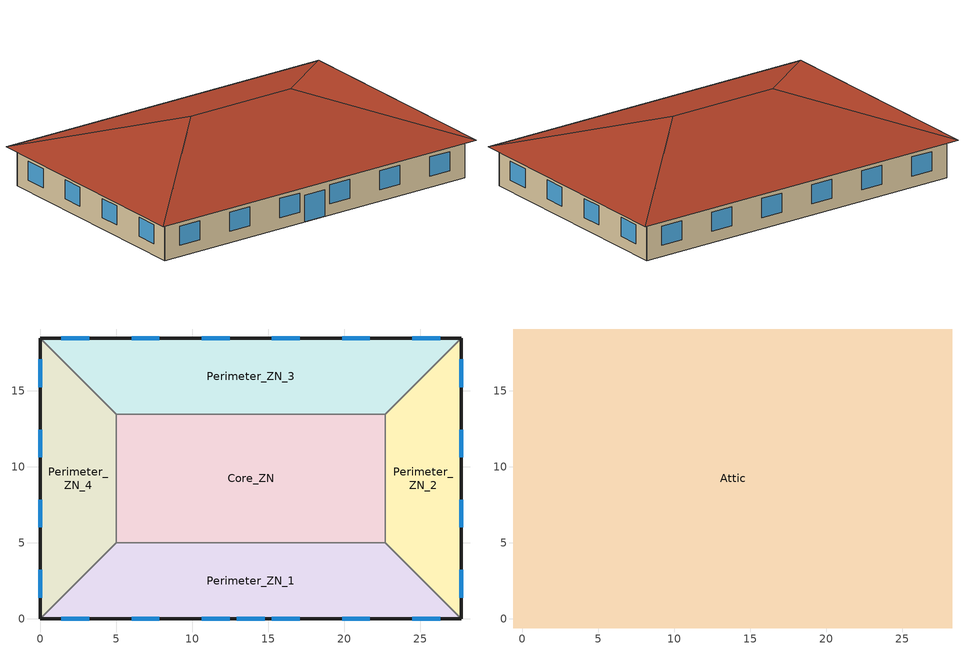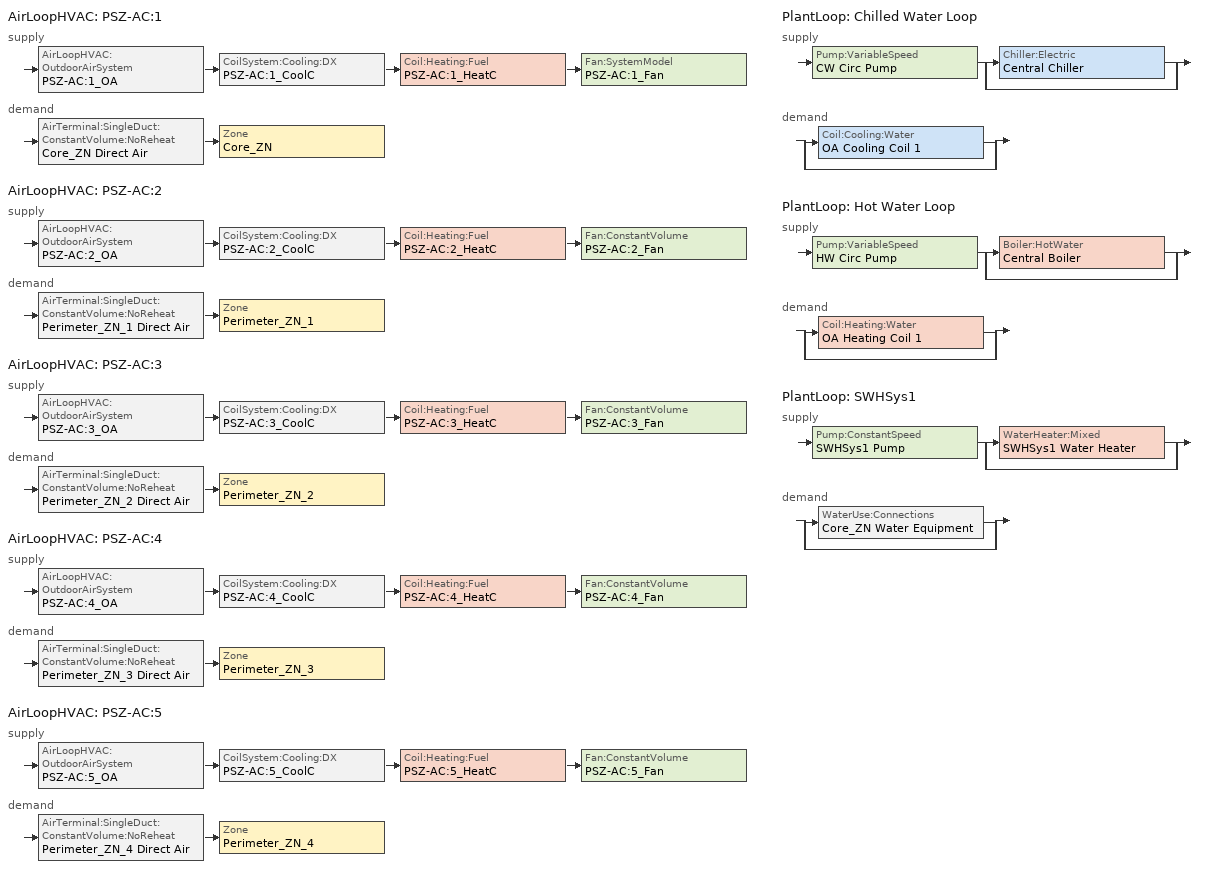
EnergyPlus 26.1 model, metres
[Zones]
Core_ZN
 floor ground (ext-slab): 5,13.46 22.69,13.46 22.69,5 5,5 z0
 wall to Perimeter_ZN_2 (int-walls): 22.69,5 22.69,13.46 z0:3.05
 wall to Perimeter_ZN_3 (int-walls): 22.69,13.46 5,13.46 z0:3.05
 wall to Perimeter_ZN_1 (int-walls): 5,5 22.69,5 z0:3.05
 wall to Perimeter_ZN_4 (int-walls): 5,13.46 5,5 z0:3.05
Perimeter_ZN_1
 floor ground (ext-slab): 27.69,0 0,0 5,5 22.69,5 z0
 wall outside (Mass Non-res Ext Wall): 0,0 27.69,0 z0:3.05
 wall to Perimeter_ZN_2 (int-walls): 27.69,0 22.69,5 z0:3.05
 wall to Perimeter_ZN_4 (int-walls): 5,5 0,0 z0:3.05
 window (Window Non-res Fixed): 1.39,0 3.22,0 / 6.01,0 7.84,0 / 10.62,0 12.45,0 / 15.24,0 17.07,0 / 19.85,0 21.68,0 / 24.47,0 26.3,0 z0.9:2.42; 12.93,0 14.76,0 z0:2.13
Perimeter_ZN_2
 floor ground (ext-slab): 22.69,13.46 27.69,18.46 27.69,0 22.69,5 z0
 wall outside (Mass Non-res Ext Wall): 27.69,0 27.69,18.46 z0:3.05
 wall to Perimeter_ZN_3 (int-walls): 27.69,18.46 22.69,13.46 z0:3.05
 window (Window Non-res Fixed): 27.69,1.39 27.69,3.22 / 27.69,6.01 27.69,7.84 / 27.69,10.62 27.69,12.45 / 27.69,15.24 27.69,17.07 z0.9:2.42
Perimeter_ZN_3
 floor ground (ext-slab): 5,13.46 0,18.46 27.69,18.46 22.69,13.46 z0
 wall outside (Mass Non-res Ext Wall): 27.69,18.46 0,18.46 z0:3.05
 wall to Perimeter_ZN_4 (int-walls): 0,18.46 5,13.46 z0:3.05
 window (Window Non-res Fixed): 26.3,18.46 24.47,18.46 / 21.68,18.46 19.85,18.46 / 17.07,18.46 15.24,18.46 / 12.45,18.46 10.62,18.46 / 7.84,18.46 6.01,18.46 / 3.22,18.46 1.39,18.46 z0.9:2.42
Perimeter_ZN_4
 floor ground (ext-slab): 5,5 0,0 0,18.46 5,13.46 z0
 wall outside (Mass Non-res Ext Wall): 0,18.46 0,0 z0:3.05
 window (Window Non-res Fixed): 0,17.07 0,15.24 / 0,12.45 0,10.62 / 0,7.84 0,6.01 / 0,3.22 0,1.39 z0.9:2.42
Attic
 floor outside (Attic Non-res Floor): 28.29,19.06 28.29,-0.6 27.69,0 27.69,18.46 z3.05; -0.6,19.06 28.29,19.06 27.69,18.46 0,18.46 z3.05; 0,0 27.69,0 28.29,-0.6 -0.6,-0.6 z3.05; -0.6,19.06 0,18.46 0,0 -0.6,-0.6 z3.05
 floor to Core_ZN (Attic Non-res Floor): 5,13.46 22.69,13.46 22.69,5 5,5 z3.05
 floor to Perimeter_ZN_2 (Attic Non-res Floor): 22.69,5 22.69,13.46 27.69,18.46 27.69,0 z3.05
 floor to Perimeter_ZN_3 (Attic Non-res Floor): 0,18.46 27.69,18.46 22.69,13.46 5,13.46 z3.05
 floor to Perimeter_ZN_1 (Attic Non-res Floor): 0,0 5,5 22.69,5 27.69,0 z3.05
 floor to Perimeter_ZN_4 (Attic Non-res Floor): 5,13.46 5,5 0,0 0,18.46 z3.05
 roof outside (Attic Non-res Roof): 28.29,-0.6,3.05 28.29,19.06,3.05 18.46,9.23,6.33; 28.29,19.06,3.05 -0.6,19.06,3.05 9.23,9.23,6.33 18.46,9.23,6.33; -0.6,-0.6,3.05 28.29,-0.6,3.05 18.46,9.23,6.33 9.23,9.23,6.33; -0.6,19.06,3.05 -0.6,-0.6,3.05 9.23,9.23,6.33
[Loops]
AirLoopHVAC 'PSZ-AC:1'
 supply: AirLoopHVAC:OutdoorAirSystem 'PSZ-AC:1_OA' > CoilSystem:Cooling:DX 'PSZ-AC:1_CoolC' > Coil:Heating:Fuel 'PSZ-AC:1_HeatC' > Fan:SystemModel 'PSZ-AC:1_Fan'
 demand: AirTerminal:SingleDuct:ConstantVolume:NoReheat 'Core_ZN Direct Air' > Zone 'Core_ZN'
AirLoopHVAC 'PSZ-AC:2'
 supply: AirLoopHVAC:OutdoorAirSystem 'PSZ-AC:2_OA' > CoilSystem:Cooling:DX 'PSZ-AC:2_CoolC' > Coil:Heating:Fuel 'PSZ-AC:2_HeatC' > Fan:ConstantVolume 'PSZ-AC:2_Fan'
 demand: AirTerminal:SingleDuct:ConstantVolume:NoReheat 'Perimeter_ZN_1 Direct Air' > Zone 'Perimeter_ZN_1'
AirLoopHVAC 'PSZ-AC:3'
 supply: AirLoopHVAC:OutdoorAirSystem 'PSZ-AC:3_OA' > CoilSystem:Cooling:DX 'PSZ-AC:3_CoolC' > Coil:Heating:Fuel 'PSZ-AC:3_HeatC' > Fan:ConstantVolume 'PSZ-AC:3_Fan'
 demand: AirTerminal:SingleDuct:ConstantVolume:NoReheat 'Perimeter_ZN_2 Direct Air' > Zone 'Perimeter_ZN_2'
AirLoopHVAC 'PSZ-AC:4'
 supply: AirLoopHVAC:OutdoorAirSystem 'PSZ-AC:4_OA' > CoilSystem:Cooling:DX 'PSZ-AC:4_CoolC' > Coil:Heating:Fuel 'PSZ-AC:4_HeatC' > Fan:ConstantVolume 'PSZ-AC:4_Fan'
 demand: AirTerminal:SingleDuct:ConstantVolume:NoReheat 'Perimeter_ZN_3 Direct Air' > Zone 'Perimeter_ZN_3'
AirLoopHVAC 'PSZ-AC:5'
 supply: AirLoopHVAC:OutdoorAirSystem 'PSZ-AC:5_OA' > CoilSystem:Cooling:DX 'PSZ-AC:5_CoolC' > Coil:Heating:Fuel 'PSZ-AC:5_HeatC' > Fan:ConstantVolume 'PSZ-AC:5_Fan'
 demand: AirTerminal:SingleDuct:ConstantVolume:NoReheat 'Perimeter_ZN_4 Direct Air' > Zone 'Perimeter_ZN_4'
PlantLoop 'Chilled Water Loop'
 supply: Pump:VariableSpeed 'CW Circ Pump' > split
  | Chiller:Electric 'Central Chiller'
  | bypass
 demand: split
  | Coil:Cooling:Water 'OA Cooling Coil 1'
  | bypass
PlantLoop 'Hot Water Loop'
 supply: Pump:VariableSpeed 'HW Circ Pump' > split
  | Boiler:HotWater 'Central Boiler'
  | bypass
 demand: split
  | Coil:Heating:Water 'OA Heating Coil 1'
  | bypass
PlantLoop 'SWHSys1'
 supply: Pump:ConstantSpeed 'SWHSys1 Pump' > split
  | WaterHeater:Mixed 'SWHSys1 Water Heater'
  | bypass
 demand: split
  | WaterUse:Connections 'Core_ZN Water Equipment'
  | bypass
[Building]
Ref Bldg Small Office New2004_v1.3_5.0: Loads convergence tolerance value=0.04; Maximum number of warmup days=25; Minimum number of warmup days=6; North axis=0; Solar distribution=FullInteriorAndExterior; Temperature convergence tolerance value=0.2; Terrain=City
[Site:GroundTemperature:BuildingSurface]
19.527, 19.502, 19.536, 19.598, 20.002, 21.64, 22.225, 22.375, 21.449, 20.121, 19.802, 19.633
[Site:Location]
USA IL-CHICAGO-OHARE: Elevation=190; Latitude=41.77; Longitude=-87.75; Time zone=-6
[Site:WaterMainsTemperature]
Annual average outdoor air temperature=9.69; Calculation method=Correlation; Maximum difference in monthly average outdoor air temperatures=28.1
[SizingPeriod:DesignDay] Barometric pressure=99063; Day of month=21; Daylight saving time indicator=No; Humidity condition type=WetBulb; Rain indicator=No; Snow indicator=No; Solar model indicator=ASHRAEClearSky
Name | Daily dry bulb temperature range | Day type | Maximum dry bulb temperature | Month | Sky clearness | Wetbulb or dewpoint at maximum dry bulb | Wind direction | Wind speed
CHICAGO Ann Clg .4% Condns WB=>MDB | 10.7 | SummerDesignDay | 31.2 | 7 | 1 | 25.5 | 230 | 5.3
CHICAGO Ann Htg 99.6% Condns DB | 0 | WinterDesignDay | -20.6 | 1 | 0 | -20.6 | 270 | 4.9
[Construction]
Attic Non-res Floor: 1/2IN Gypsum, AtticFloor NonRes Insulation, 1/2IN Gypsum
Attic Non-res Roof: Roof Membrane, Metal Decking
InteriorFurnishings: Std Wood 6inch
Mass Non-res Ext Wall: 1IN Stucco, 8IN Concrete HW, Mass NonRes Wall Insulation, 1/2IN Gypsum
Window Non-res Fixed: NonRes Fixed Assembly Window
ext-slab: HW CONCRETE, CP02 CARPET PAD
int-walls: 1/2IN Gypsum, 1/2IN Gypsum
[Material] Thermal absorptance=0.9
Name | Conductivity | Density | Roughness | Solar absorptance | Specific heat | Thickness | Visible absorptance
1/2IN Gypsum | 0.16 | 784.9 | Smooth | 0.92 | 830 | 0.0127 | 0.92
1IN Stucco | 0.6918 | 1858 | Smooth | 0.92 | 837 | 0.0253 | 0.92
8IN CONCRETE HW | 1.311 | 2240 | Rough | 0.7 | 836.8 | 0.2032 | 0.7
AtticFloor NonRes Insulation | 0.049 | 265 | MediumRough | 0.7 | 836.8 | 0.236805 | 0.7
HW CONCRETE | 1.311 | 2240 | Rough | 0.7 | 836.8 | 0.1016 | 0.7
Mass NonRes Wall Insulation | 0.049 | 265 | MediumRough | 0.7 | 836.8 | 0.0495495 | 0.7
Metal Decking | 45.006 | 7680 | MediumSmooth | 0.7 | 418.4 | 0.0015 | 0.3
Roof Membrane | 0.16 | 1121.29 | VeryRough | 0.7 | 1460 | 0.0095 | 0.7
Std Wood 6inch | 0.12 | 540 | MediumSmooth | 0.7 | 1210 | 0.15 | 0.7
[Material:NoMass]
CP02 CARPET PAD: Roughness=VeryRough; Solar absorptance=0.7; Thermal absorptance=0.9; Thermal resistance=0.2165; Visible absorptance=0.8
[WindowMaterial:SimpleGlazingSystem]
NonRes Fixed Assembly Window: Solar heat gain coefficient=0.39; U factor=3.23646
[AirLoopHVAC] Design supply air flow rate=Autosize
PSZ-AC:1; PSZ-AC:2; PSZ-AC:3; PSZ-AC:4; PSZ-AC:5
[AirLoopHVAC:DedicatedOutdoorAirSystem]
AirLoopHVAC DOAS: Airloophvac outdoorairsystem=AirLoopDOAS OA system; Airloophvac name 1=PSZ-Ac:1; Airloophvac name 2=PSZ-AC:2; Airloophvac name 3=PSZ-AC:3; Airloophvac name 4=PSZ-AC:4; Airloophvac name 5=PSZ-AC:5; Availability schedule=ALWAYS_ON; Number of airloophvac=5; Precool design humidity ratio=0.012; Precool design temperature=17.5; Preheat design humidity ratio=0.004; Preheat design temperature=4.5
[AirTerminal:SingleDuct:ConstantVolume:NoReheat] Availability schedule=ALWAYS_ON; Maximum air flow rate=Autosize
Core_ZN Direct Air; Perimeter_ZN_1 Direct Air; Perimeter_ZN_2 Direct Air; Perimeter_ZN_3 Direct Air; Perimeter_ZN_4 Direct Air
[AvailabilityManager:LowTemperatureTurnOff]
CW Low Temp Limit: Applicability schedule=CoolingPumpAvailSched; Temperature=2
[AvailabilityManager:NightCycle] Applicability schedule=ALWAYS_ON; Control type=CycleOnAny; Cycling run time=1800; Cycling run time control type=FixedRunTime; Fan schedule=HVACOperationSchd; Thermostat tolerance=1
PSZ-AC:1 Availability Manager; PSZ-AC:2 Availability Manager; PSZ-AC:3 Availability Manager; PSZ-AC:4 Availability Manager; PSZ-AC:5 Availability Manager
[AvailabilityManager:Scheduled]
OA Sys 1 Avail: Schedule=Always_ON
[Boiler:HotWater]
Central Boiler: Boiler flow mode=LeavingSetpointModulated; Design water flow rate=Autosize; Efficiency curve temperature evaluation variable=LeavingBoiler; Fuel type=NaturalGas; Maximum part load ratio=1.2; Minimum part load ratio=0; Nominal capacity=Autosize; Nominal thermal efficiency=0.8; Normalized boiler efficiency curve=BoilerEfficiency; Optimum part load ratio=1; Water outlet upper temperature limit=100
[Chiller:Electric]
Central Chiller: Chilled water outlet temperature lower limit=5; Chiller flow mode=LeavingSetpointModulated; Condenser type=AirCooled; Design chilled water flow rate=Autosize; Design chilled water outlet temperature=6.67; Design condenser fluid flow rate=Autosize; Design condenser inlet temperature=35; Maximum part load ratio=1; Minimum part load ratio=0; Nominal capacity=Autosize; Nominal cop=3.2; Optimum part load ratio=0.65; Temperature rise coefficient=2.778; Coefficient 1 of capacity ratio curve=0.9949; Coefficient 1 of full load ratio curve=0.03303; Coefficient 1 of power ratio curve=2.333; Coefficient 2 of capacity ratio curve=-0.045954; Coefficient 2 of full load ratio curve=0.6852; Coefficient 2 of power ratio curve=-1.975; Coefficient 3 of capacity ratio curve=-0.0013543; Coefficient 3 of full load ratio curve=0.2818; Coefficient 3 of power ratio curve=0.6121
[Coil:Cooling:DX:SingleSpeed] 2023 rated evaporator fan power per volume flow rate=934.4; Availability schedule=ALWAYS_ON; Energy input ratio function of flow fraction curve=ConstantCubic; Energy input ratio function of temperature curve=Cool-EIR-fT; Gross rated cooling cop=3.66668; Gross rated sensible heat ratio=Autosize; Gross rated total cooling capacity=Autosize; Part load fraction correlation curve=Cool-PLF-fPLR; Rated air flow rate=Autosize; Total cooling capacity function of flow fraction curve=ConstantCubic; Total cooling capacity function of temperature curve=Cool-Cap-fT
PSZ-AC:1_CoolC DXCoil; PSZ-AC:2_CoolC DXCoil; PSZ-AC:3_CoolC DXCoil; PSZ-AC:4_CoolC DXCoil; PSZ-AC:5_CoolC DXCoil
[Coil:Cooling:Water]
OA Cooling Coil 1: Availability schedule=CoolingCoilAvailSched; Design air flow rate=Autosize; Design inlet air humidity ratio=Autosize; Design inlet air temperature=Autosize; Design inlet water temperature=Autosize; Design outlet air humidity ratio=Autosize; Design outlet air temperature=Autosize; Design water flow rate=Autosize; Design water temperature difference=4; Heat exchanger configuration=CrossFlow; Type of analysis=SimpleAnalysis
[Coil:Heating:Fuel] Availability schedule=ALWAYS_ON; Burner efficiency=0.8; Fuel type=NaturalGas; Nominal capacity=Autosize
PSZ-AC:1_HeatC; PSZ-AC:2_HeatC; PSZ-AC:3_HeatC; PSZ-AC:4_HeatC; PSZ-AC:5_HeatC
[Coil:Heating:Water]
OA Heating Coil 1: Availability schedule=CoolingCoilAvailSched; Design water temperature difference=11; Maximum water flow rate=Autosize; Performance input method=UFactorTimesAreaAndDesignWaterFlowRate; Rated capacity=Autosize; Rated inlet air temperature=16.6; Rated inlet water temperature=82.2; Rated outlet air temperature=32.2; Rated outlet water temperature=71.1; U factor times area value=Autosize
[CoilSystem:Cooling:DX] Availability schedule=ALWAYS_ON
Name | Cooling coil
PSZ-AC:1_CoolC | PSZ-AC:1_CoolC DXCoil
PSZ-AC:2_CoolC | PSZ-AC:2_CoolC DXCoil
PSZ-AC:3_CoolC | PSZ-AC:3_CoolC DXCoil
PSZ-AC:4_CoolC | PSZ-AC:4_CoolC DXCoil
PSZ-AC:5_CoolC | PSZ-AC:5_CoolC DXCoil
[Controller:OutdoorAir] Economizer control action type=ModulateFlow; Economizer control type=NoEconomizer; Economizer maximum limit dry bulb temperature=28; Economizer maximum limit enthalpy=64000; Economizer minimum limit dry bulb temperature=-100; Lockout type=NoLockout; Maximum outdoor air flow rate=Autosize; Minimum limit type=FixedMinimum; Minimum outdoor air flow rate=Autosize; Minimum outdoor air schedule=MinOA_Sched
PSZ-AC:1_OA_Controller; PSZ-AC:2_OA_Controller; PSZ-AC:3_OA_Controller; PSZ-AC:4_OA_Controller; PSZ-AC:5_OA_Controller
[Controller:WaterCoil] Actuator variable=Flow; Control variable=Temperature; Controller convergence tolerance=0.002; Maximum actuated flow=Autosize; Minimum actuated flow=0
Name | Action
OA CC Controller 1 | Reverse
OA HC Controller 1 | Normal
[DesignSpecification:OutdoorAir] Outdoor air flow per person=0.01; Outdoor air method=Flow/Person
SZ DSOA Core_ZN; SZ DSOA Perimeter_ZN_1; SZ DSOA Perimeter_ZN_2; SZ DSOA Perimeter_ZN_3; SZ DSOA Perimeter_ZN_4
[ElectricEquipment] Design level calculation method=Watts/Area; End use subcategory=MiscPlug; Fraction latent=0; Fraction lost=0; Fraction radiant=0.5; Schedule=BLDG_EQUIP_SCH; Watts per floor area=10.76
Name | Zone or zonelist or space or spacelist
Core_ZN_MiscPlug_Equip | Core_ZN
Perimeter_ZN_1_MiscPlug_Equip | Perimeter_ZN_1
Perimeter_ZN_2_MiscPlug_Equip | Perimeter_ZN_2
Perimeter_ZN_3_MiscPlug_Equip | Perimeter_ZN_3
Perimeter_ZN_4_MiscPlug_Equip | Perimeter_ZN_4
[Exterior:Lights]
Exterior Facade Lighting: Control option=AstronomicalClock; Design level=2303; End use subcategory=Exterior Facade Lighting; Schedule=ALWAYS_ON
[Fan:ConstantVolume] Availability schedule=HVACOperationSchd; End use subcategory=Fan Energy; Fan total efficiency=0.53625; Maximum flow rate=Autosize; Motor efficiency=0.825; Motor in airstream fraction=1; Pressure rise=622
PSZ-AC:2_Fan; PSZ-AC:3_Fan; PSZ-AC:4_Fan; PSZ-AC:5_Fan
[Fan:SystemModel] Design electric power consumption=Autosize; Design maximum air flow rate=Autosize; Design power sizing method=TotalEfficiencyAndPressure; Motor in air stream fraction=1; Speed control method=Discrete
Name | Availability schedule | Design pressure rise | Electric power minimum flow rate fraction | End use subcategory | Fan total efficiency | Motor efficiency
OA Exhaust Fan; OA Supply Fan | ALWAYS_ON | 600 | 0.25 | General | 0.7 | 0.9
PSZ-AC:1_Fan | HVACOperationSchd | 622 | 0 | Fan Energy | 0.53625 | 0.825
[InternalMass] Construction=InteriorFurnishings
Name | Zone or zonelist | Surface area
Core_ZN Internal Mass | Core_ZN | 299.3148
Perimeter_ZN_1 Internal Mass | Perimeter_ZN_1 | 226.9
Perimeter_ZN_2 Internal Mass | Perimeter_ZN_2 | 134.6
Perimeter_ZN_3 Internal Mass | Perimeter_ZN_3 | 226.9
Perimeter_ZN_4 Internal Mass | Perimeter_ZN_4 | 134.6
[Lights] Design level calculation method=Watts/Area; End use subcategory=General; Fraction radiant=0.7; Fraction replaceable=1; Fraction visible=0.2; Return air fraction=0; Return air fraction calculated from plenum temperature=No; Schedule=BLDG_LIGHT_SCH; Watts per floor area=10.76
Name | Zone or zonelist or space or spacelist
Core_ZN_Lights | Core_ZN
Perimeter_ZN_1_Lights | Perimeter_ZN_1
Perimeter_ZN_2_Lights | Perimeter_ZN_2
Perimeter_ZN_3_Lights | Perimeter_ZN_3
Perimeter_ZN_4_Lights | Perimeter_ZN_4
[People] Activity level schedule=ACTIVITY_SCH; Air velocity schedule=AIR_VELO_SCH; Clothing insulation calculation method=ClothingInsulationSchedule; Clothing insulation schedule=CLOTHING_SCH; Enable ashrae 55 comfort warnings=No; Floor area per person=18.58; Fraction radiant=0.3; Mean radiant temperature calculation type=EnclosureAveraged; Number of people calculation method=Area/Person; Number of people schedule=BLDG_OCC_SCH; Sensible heat fraction=Autocalculate; Thermal comfort model 1 type=Fanger; Work efficiency schedule=WORK_EFF_SCH
Name | Zone or zonelist or space or spacelist
Core_ZN People | Core_ZN
Perimeter_ZN_1 People | Perimeter_ZN_1
Perimeter_ZN_2 People | Perimeter_ZN_2
Perimeter_ZN_3 People | Perimeter_ZN_3
Perimeter_ZN_4 People | Perimeter_ZN_4
[PlantEquipmentList]
Cooling Plant: Central Chiller, Chiller:Electric
SWHSys1 Equipment List: SWHSys1 Water Heater, WaterHeater:Mixed
heating plant: Central Boiler, Boiler:HotWater
[PlantEquipmentOperation:CoolingLoad]
Central Chiller Only: Load range 1 lower limit=0; Load range 1 upper limit=900000; Range 1 equipment list=Cooling Plant
[PlantEquipmentOperation:HeatingLoad] Load range 1 lower limit=0
Name | Load range 1 upper limit | Range 1 equipment list
Central Boiler Only | 1000000 | heating plant
SWHSys1 Operation Scheme | 1e+15 | SWHSys1 Equipment List
[PlantEquipmentOperationSchemes]
Name | Control scheme 1 | Control scheme 1 schedule
CW Loop Operation | Central Chiller Only | PlantOnSched
Hot Loop Operation | Central Boiler Only | PlantOnSched
SWHSys1 Loop Operation Scheme List | SWHSys1 Operation Scheme | ALWAYS_ON
[PlantLoop] Fluid type=Water; Maximum loop flow rate=Autosize; Minimum loop flow rate=0
Name | Load distribution scheme | Maximum loop temperature | Minimum loop temperature | Plant equipment operation scheme | Plant loop volume
Chilled Water Loop | SequentialLoad | 98 | 1 | CW Loop Operation
Hot Water Loop | SequentialLoad | 100 | 10 | Hot Loop Operation
SWHSys1 | Optimal | 60 | 10 | SWHSys1 Loop Operation Scheme List | Autocalculate
[Pump:ConstantSpeed]
SWHSys1 Pump: Design flow rate=Autosize; Design power consumption=Autosize; Design pump head=100000; Fraction of motor inefficiencies to fluid stream=0; Motor efficiency=1; Pump control type=Intermittent
[Pump:VariableSpeed] Design maximum flow rate=Autosize; Design minimum flow rate=0; Design power consumption=Autosize; Design pump head=179352; Fraction of motor inefficiencies to fluid stream=0; Motor efficiency=0.9; Pump control type=Intermittent; Coefficient 1 of the part load performance curve=0; Coefficient 2 of the part load performance curve=1; Coefficient 3 of the part load performance curve=0; Coefficient 4 of the part load performance curve=0
Name | Pump flow rate schedule
CW Circ Pump | CoolingPumpAvailSched
HW Circ Pump
[SetpointManager:MixedAir] Control variable=Temperature
Name | Setpoint node or nodelist
PSZ-AC:1_CoolC SAT Manager | PSZ-AC:1_CoolC-PSZ-AC:1_HeatCNode
PSZ-AC:1_HeatC MixedAir Manager | PSZ-AC:1_HeatC-PSZ-AC:1_FanNode
PSZ-AC:1_OAMixed Air Temp Manager | PSZ-AC:1_OA-PSZ-AC:1_CoolCNode
PSZ-AC:2_CoolC SAT Manager | PSZ-AC:2_CoolC-PSZ-AC:2_HeatCNode
PSZ-AC:2_HeatC MixedAir Manager | PSZ-AC:2_HeatC-PSZ-AC:2_FanNode
PSZ-AC:2_OAMixed Air Temp Manager | PSZ-AC:2_OA-PSZ-AC:2_CoolCNode
PSZ-AC:3_CoolC SAT Manager | PSZ-AC:3_CoolC-PSZ-AC:3_HeatCNode
PSZ-AC:3_HeatC MixedAir Manager | PSZ-AC:3_HeatC-PSZ-AC:3_FanNode
PSZ-AC:3_OAMixed Air Temp Manager | PSZ-AC:3_OA-PSZ-AC:3_CoolCNode
PSZ-AC:4_CoolC SAT Manager | PSZ-AC:4_CoolC-PSZ-AC:4_HeatCNode
PSZ-AC:4_HeatC MixedAir Manager | PSZ-AC:4_HeatC-PSZ-AC:4_FanNode
PSZ-AC:4_OAMixed Air Temp Manager | PSZ-AC:4_OA-PSZ-AC:4_CoolCNode
PSZ-AC:5_CoolC SAT Manager | PSZ-AC:5_CoolC-PSZ-AC:5_HeatCNode
PSZ-AC:5_HeatC MixedAir Manager | PSZ-AC:5_HeatC-PSZ-AC:5_FanNode
PSZ-AC:5_OAMixed Air Temp Manager | PSZ-AC:5_OA-PSZ-AC:5_CoolCNode
[SetpointManager:Scheduled] Control variable=Temperature
Name | Schedule | Setpoint node or nodelist
Central Boiler Setpoint Manager | HW Loop Temp Schedule | Central Boiler Outlet Node
Central Chiller Setpoint Manager | CW Loop Temp Schedule | Central Chiller Outlet Node
Chilled Water Loop Setpoint Manager | CW Loop Temp Schedule | CW Supply Outlet Node
Hot Water Loop Setpoint Manager | HW Loop Temp Schedule | HW Supply Outlet Node
OA Air Temp Manager 1 | OA Cooling Supply Air Temp Sch | AirLoopDOASSplitterInlet
OA Air Temp Manager 2 | OA Heating Supply Air Temp Sch | OA Heating Coil 1 Air Outlet Node
SWHSys1 Loop Setpoint Manager | SWHSys1-Loop-Temp-Schedule | SWHSys1 Supply Outlet Node
[SetpointManager:SingleZone:Reheat] Control variable=Temperature; Maximum supply air temperature=50; Minimum supply air temperature=10
Name | Control zone | Setpoint node or nodelist
SupAirTemp MngrCore_ZN | Core_ZN | PSZ-AC:1 Supply Equipment Outlet Node
SupAirTemp MngrPerimeter_ZN_1 | Perimeter_ZN_1 | PSZ-AC:2 Supply Equipment Outlet Node
SupAirTemp MngrPerimeter_ZN_2 | Perimeter_ZN_2 | PSZ-AC:3 Supply Equipment Outlet Node
SupAirTemp MngrPerimeter_ZN_3 | Perimeter_ZN_3 | PSZ-AC:4 Supply Equipment Outlet Node
SupAirTemp MngrPerimeter_ZN_4 | Perimeter_ZN_4 | PSZ-AC:5 Supply Equipment Outlet Node
[Sizing:Plant]
Name | Design loop exit temperature | Loop design temperature difference | Loop type
Hot Water Loop | 82 | 11 | Heating
Chilled Water Loop | 7 | 4 | Cooling
SWHSys1 | 60 | 5 | Heating
[Sizing:System] 100 outdoor air in cooling=No; 100 outdoor air in heating=No; Central cooling capacity control method=VAV; Central cooling design supply air humidity ratio=0.0085; Central cooling design supply air temperature=12.8; Central heating design supply air humidity ratio=0.008; Central heating design supply air temperature=40; Central heating maximum system air flow ratio=1; Cooling design capacity=Autosize; Cooling design capacity method=CoolingDesignCapacity; Cooling supply air flow rate method=DesignDay; Design outdoor air flow rate=Autosize; Heating design capacity=Autosize; Heating design capacity method=HeatingDesignCapacity; Heating supply air flow rate method=DesignDay; Precool design humidity ratio=0.008; Precool design temperature=12.8; Preheat design humidity ratio=0.008; Preheat design temperature=7; Type of load to size on=Sensible; Type of zone sum to use=NonCoincident; Zone maximum outdoor air fraction=1
PSZ-AC:1; PSZ-AC:2; PSZ-AC:3; PSZ-AC:4; PSZ-AC:5
[Sizing:Zone] Account for dedicated outdoor air system=No; Cooling design air flow method=DesignDay; Dedicated outdoor air high setpoint temperature for design=Autosize; Dedicated outdoor air low setpoint temperature for design=Autosize; Dedicated outdoor air system control strategy=NeutralSupplyAir; Heating design air flow method=DesignDay; Zone cooling design supply air humidity ratio=0.0085; Zone cooling design supply air temperature input method=SupplyAirTemperature; Zone heating design supply air humidity ratio=0.008; Zone heating design supply air temperature=40; Zone heating design supply air temperature input method=SupplyAirTemperature
Name | Design specification outdoor air object | Zone cooling design supply air temperature
Core_ZN | SZ DSOA Core_ZN | 14
Perimeter_ZN_1 | SZ DSOA Perimeter_ZN_1 | 13.9
Perimeter_ZN_2 | SZ DSOA Perimeter_ZN_2 | 14
Perimeter_ZN_3 | SZ DSOA Perimeter_ZN_3 | 13.9
Perimeter_ZN_4 | SZ DSOA Perimeter_ZN_4 | 14
[ThermostatSetpoint:DualSetpoint] Cooling setpoint temperature schedule=CLGSETP_SCH; Heating setpoint temperature schedule=HTGSETP_SCH
Core_ZN DualSPSched; Perimeter_ZN_1 DualSPSched; Perimeter_ZN_2 DualSPSched; Perimeter_ZN_3 DualSPSched; Perimeter_ZN_4 DualSPSched
[UtilityCost:Charge:Block] Category variable=EnergyCharges; Season=Annual; Source variable=totalEnergy
Name | Block 1 cost per unit value or variable | Block 2 cost per unit value or variable | Block 3 cost per unit value or variable | Block 4 cost per unit value or variable | Block size 1 value or variable | Block size 2 value or variable | Block size 3 value or variable | Block size 4 value or variable | Tariff | Utility cost charge block | Block size multiplier value or variable
UtilityCost:Charge:Block 1 | 0.108222 | 0.087021 | 0.07842 | 0.05832 | 300 | 700 | 1500 | remaining | PSI_LLF_LowLoadFactorService | AnnualEnergyCharge
UtilityCost:Charge:Block 2 | 0 | 0.051773 | 0.046965 |  | 190 | 110 | remaining |  | PSI_LLF_LowLoadFactorService | AnnualDemandBaseCharge | TotalDemand
UtilityCost:Charge:Block 3 | 0.082409 | 0.072873 | 0.061696 | 0.041179 | 300 | 700 | 1500 | remaining | PSI_CS_CommercialElectricService | AnnualEnergyCharge
[UtilityCost:Charge:Simple] Season=Annual
Name | Category variable | Cost per unit value or variable | Source variable | Tariff | Utility cost charge simple
UtilityCost:Charge:Simple 1 | EnergyCharges | 0.002028 | totalEnergy | PSI_LLF_LowLoadFactorService | FuelCostAdjustEnergyCharge
UtilityCost:Charge:Simple 2 | EnergyCharges | 0.000536 | totalEnergy | PSI_LLF_LowLoadFactorService | QualPollutionControlAdjustEnergyCharge
UtilityCost:Charge:Simple 3 | EnergyCharges | 0.001127 | totalEnergy | PSI_LLF_LowLoadFactorService | SoxNoxRiderAdjustEnergyCharge
UtilityCost:Charge:Simple 4 | EnergyCharges | -0.00037 | totalEnergy | PSI_LLF_LowLoadFactorService | DSMRiderAdjustEnergyCharge
UtilityCost:Charge:Simple 5 | EnergyCharges | -3.1e-05 | totalEnergy | PSI_LLF_LowLoadFactorService | PurchPowerTrackerAdjustEnergyCharge
UtilityCost:Charge:Simple 6 | EnergyCharges | -0.000216 | totalEnergy | PSI_LLF_LowLoadFactorService | MidwestISOAdjustEnergyCharge
UtilityCost:Charge:Simple 7 | EnergyCharges | 0.000833 | totalEnergy | PSI_LLF_LowLoadFactorService | CleanCoalRiderEnergyCharge
UtilityCost:Charge:Simple 8 | Taxes | 0.08 | SubTotal | PSI_LLF_LowLoadFactorService | TaxofeightPercent
UtilityCost:Charge:Simple 9 | EnergyCharges | 0.002028 | totalEnergy | PSI_CS_CommercialElectricService | FuelCostAdjustEnergyCharge
UtilityCost:Charge:Simple 10 | EnergyCharges | 0.000536 | totalEnergy | PSI_CS_CommercialElectricService | QualPollutionControlAdjustEnergyCharge
UtilityCost:Charge:Simple 11 | EnergyCharges | 0.001127 | totalEnergy | PSI_CS_CommercialElectricService | SoxNoxRiderAdjustEnergyCharge
UtilityCost:Charge:Simple 12 | EnergyCharges | 2.1e-05 | totalEnergy | PSI_CS_CommercialElectricService | DSMRiderAdjustEnergyCharge
UtilityCost:Charge:Simple 13 | EnergyCharges | 3.4e-05 | totalEnergy | PSI_CS_CommercialElectricService | PurchPowerTrackerAdjustEnergyCharge
UtilityCost:Charge:Simple 14 | EnergyCharges | -0.000203 | totalEnergy | PSI_CS_CommercialElectricService | MidwestISOAdjustEnergyCharge
UtilityCost:Charge:Simple 15 | EnergyCharges | 0.000807 | totalEnergy | PSI_CS_CommercialElectricService | CleanCoalRiderEnergyCharge
UtilityCost:Charge:Simple 16 | Taxes | 0.08 | SubTotal | PSI_CS_CommercialElectricService | TaxofeightPercent
UtilityCost:Charge:Simple 17 | EnergyCharges | IN_MonthlyGasRates | totalEnergy | IN_EIAMonthlyRateGas | MonthlyRateGasCharge
UtilityCost:Charge:Simple 18 | Taxes | 0.08 | SubTotal | IN_EIAMonthlyRateGas | TaxofEightPercent
[UtilityCost:Qualify] Season=Annual; Threshold test=Count; Threshold value or variable=75; Variable=TotalDemand
Name | Number of months | Qualify type | Tariff | Utility cost qualify
UtilityCost:Qualify 1 | 12 | Minimum | PSI_LLF_LowLoadFactorService | MinDemand75kw
UtilityCost:Qualify 2 | 1 | Maximum | PSI_CS_CommercialElectricService | MaxDemand75kw
[UtilityCost:Tariff]
Name | Conversion factor choice | Group | Monthly charge or variable | Output meter | Demand window length
IN_EIAMonthlyRateGas | MCF | Comm Gas | 0 | NaturalGas:Facility
PSI_CS_CommercialElectricService | kWh | Comm Elect | 9.4 | Electricity:Facility
PSI_LLF_LowLoadFactorService | kWh | Comm Elect | 15 | Electricity:Facility | HalfHour
[UtilityCost:Variable]
IN_MonthlyGasRates: January value=8.22; February value=7.51; March value=8.97; April value=9.01; May value=9.16; June value=10.44; July value=10.32; August value=10.13; September value=9.2; October value=8.18; November value=7.83; December value=7.63; Tariff=IN_EIAMonthlyRateGas; Variable type=Currency
[WaterHeater:Mixed]
SWHSys1 Water Heater: Ambient temperature indicator=Schedule; Ambient temperature schedule=SWHSys1 Water Heater Ambient Temperature Schedule Name; Deadband temperature difference=2; Heater control type=Cycle; Heater fuel type=NaturalGas; Heater maximum capacity=845000; Heater thermal efficiency=0.8; Indirect water heating recovery time=1.5; Maximum temperature limit=82.2222; Off cycle loss coefficient to ambient temperature=6; Off cycle parasitic fuel consumption rate=20; Off cycle parasitic fuel type=NaturalGas; Off cycle parasitic heat fraction to tank=0.8; On cycle loss coefficient to ambient temperature=6; On cycle parasitic fuel type=NaturalGas; Setpoint temperature schedule=SWHSys1 Water Heater Setpoint Temperature Schedule Name; Source side design flow rate=Autosize; Source side effectiveness=1; Tank volume=0.1514; Use side design flow rate=Autosize; Use side effectiveness=1
[WaterUse:Connections]
Core_ZN Water Equipment: Water use equipment name 1=Core_ZN Water Equipment
[WaterUse:Equipment]
Core_ZN Water Equipment: Zone=Core_ZN; Flow rate fraction schedule=BLDG_SWH_SCH; Hot water supply temperature schedule=Water Equipment Hot Supply Temp Sched; Latent fraction schedule=Water Equipment Latent fract sched; Peak flow rate=3.15e-06; Sensible fraction schedule=Water Equipment Sensible fract sched; Target temperature schedule=Water Equipment Temp Sched
[Zone] Floor area=Autocalculate; Multiplier=1; Type=1
Name | Part of total floor area
Attic | No
Core_ZN; Perimeter_ZN_1; Perimeter_ZN_2; Perimeter_ZN_3; Perimeter_ZN_4 | Yes
[ZoneControl:Thermostat] Control type schedule=Dual Zone Control Type Sched
Name | Zone or zonelist | Control 1
Core_ZN Thermostat | Core_ZN | Core_ZN DualSPSched
Perimeter_ZN_1 Thermostat | Perimeter_ZN_1 | Perimeter_ZN_1 DualSPSched
Perimeter_ZN_2 Thermostat | Perimeter_ZN_2 | Perimeter_ZN_2 DualSPSched
Perimeter_ZN_3 Thermostat | Perimeter_ZN_3 | Perimeter_ZN_3 DualSPSched
Perimeter_ZN_4 Thermostat | Perimeter_ZN_4 | Perimeter_ZN_4 DualSPSched
[Zone equipment]
Core_ZN: Core_ZN Direct Air
Perimeter_ZN_1: Perimeter_ZN_1 Direct Air
Perimeter_ZN_2: Perimeter_ZN_2 Direct Air
Perimeter_ZN_3: Perimeter_ZN_3 Direct Air
Perimeter_ZN_4: Perimeter_ZN_4 Direct Air
[ZoneInfiltration:DesignFlowRate] Constant term coefficient=1; Temperature term coefficient=0; Velocity squared term coefficient=0; Velocity term coefficient=0
Name | Air changes per hour | Design flow rate calculation method | Schedule | Zone or zonelist or space or spacelist | Flow rate per exterior surface area
Attic_Infiltration | 1 | AirChanges/Hour | ALWAYS_ON | Attic
Core_ZN_Infiltration | 0.36 | AirChanges/Hour | INFIL_QUARTER_ON_SCH | Core_ZN
Perimeter_ZN_1_Infiltration |  | Flow/ExteriorArea | INFIL_QUARTER_ON_SCH | Perimeter_ZN_1 | 0.000302
Perimeter_ZN_2_Infiltration |  | Flow/ExteriorArea | INFIL_QUARTER_ON_SCH | Perimeter_ZN_2 | 0.000302
Perimeter_ZN_3_Infiltration |  | Flow/ExteriorArea | INFIL_QUARTER_ON_SCH | Perimeter_ZN_3 | 0.000302
Perimeter_ZN_4_Infiltration |  | Flow/ExteriorArea | INFIL_QUARTER_ON_SCH | Perimeter_ZN_4 | 0.000302
[Curve:Biquadratic] Maximum value of x=100; Maximum value of y=100; Minimum value of x=-100; Minimum value of y=-100
Name | Coefficient1 constant | Coefficient2 x | Coefficient3 x 2 | Coefficient4 y | Coefficient5 y 2 | Coefficient6 x y
Cool-Cap-fT | 0.971212 | -0.0152755 | 0.00144345 | -0.00039321 | -6.8364e-06 | -0.000290596
Cool-EIR-fT | 0.286871 | 0.0239022 | -0.000810648 | 0.0134585 | 0.000338936 | -0.000487004
[Curve:Cubic]
ConstantCubic: Maximum value of x=100; Minimum value of x=-100; Coefficient1 constant=1; Coefficient2 x=0; Coefficient3 x 2=0; Coefficient4 x 3=0
[Curve:Quadratic] Maximum value of x=1; Minimum value of x=0
Name | Coefficient1 constant | Coefficient2 x | Coefficient3 x 2 | Maximum curve output | Minimum curve output
BoilerEfficiency | 1 | 0 | 0
Cool-PLF-fPLR | 0.909496 | 0.0986477 | -0.00819488 | 1 | 0.7
[Schedule:Compact]
ACTIVITY_SCH: Through: 12/31, For: AllDays, Until: 24:00, 120
AIR_VELO_SCH; Water Equipment Sensible fract sched: Through: 12/31, For: AllDays, Until: 24:00, 0.2
ALWAYS_ON; CoolingPumpAvailSched; PlantOnSched: Through: 12/31, For: AllDays, Until: 24:00, 1
BLDG_EQUIP_SCH: Through: 12/31, For: Weekdays, Until: 08:00, 0.4, Until: 12:00, 0.9, Until: 13:00, 0.8, Until: 17:00, 0.9, Until: 18:00, 0.5, Until: 24:00, 0.4, For: Saturday, Until: 06:00, 0.3, Until: 08:00, 0.4, Until: 12:00, 0.5, Until: 17:00, 0.35, Until: 24:00, 0.3, For: SummerDesignDay, Until: 24:00, 1, For: WinterDesignDay, Until: 24:00, 0, For: AllOtherDays, Until: 24:00, 0.3
BLDG_LIGHT_SCH: Through: 12/31, For: Weekdays, Until: 05:00, 0.05, Until: 07:00, 0.1, Until: 08:00, 0.3, Until: 17:00, 0.9, Until: 18:00, 0.5, Until: 20:00, 0.3, Until: 22:00, 0.2, Until: 23:00, 0.1, Until: 24:00, 0.05, For: Saturday, Until: 06:00, 0.05, Until: 08:00, 0.1, Until: 12:00, 0.3, Until: 17:00, 0.15, Until: 24:00, 0.05, For: SummerDesignDay, Until: 24:00, 1, For: WinterDesignDay, Until: 24:00, 0, For: AllOtherDays, Until: 24:00, 0.05
BLDG_OCC_SCH: Through: 12/31, For: SummerDesignDay, Until: 06:00, 0, Until: 22:00, 1, Until: 24:00, 0.05, For: Weekdays, Until: 06:00, 0, Until: 07:00, 0.1, Until: 08:00, 0.2, Until: 12:00, 0.95, Until: 13:00, 0.5, Until: 17:00, 0.95, Until: 18:00, 0.3, Until: 20:00, 0.1, Until: 24:00, 0.05, For: Saturday, Until: 06:00, 0, Until: 08:00, 0.1, Until: 12:00, 0.3, Until: 17:00, 0.1, Until: 24:00, 0, For: AllOtherDays, Until: 24:00, 0
BLDG_SWH_SCH: Through: 12/31, For: Weekdays SummerDesignDay, Until: 05:00, 0.05, Until: 06:00, 0.08, Until: 07:00, 0.07, Until: 08:00, 0.19, Until: 09:00, 0.35, Until: 10:00, 0.38, Until: 11:00, 0.39, Until: 12:00, 0.47, Until: 13:00, 0.57, Until: 14:00, 0.54, Until: 15:00, 0.34, Until: 16:00, 0.33, Until: 17:00, 0.44, Until: 18:00, 0.26, Until: 19:00, 0.21, Until: 20:00, 0.15, Until: 21:00, 0.17, Until: 22:00, 0.08, Until: 24:00, 0.05, For: Saturday WinterDesignDay, Until: 05:00, 0.05, Until: 06:00, 0.08, Until: 07:00, 0.07, Until: 08:00, 0.11, Until: 09:00, 0.15, Until: 10:00, 0.21, Until: 11:00, 0.19, Until: 12:00, 0.23, Until: 13:00, 0.2, Until: 14:00, 0.19, Until: 15:00, 0.15, Until: 16:00, 0.13, Until: 17:00, 0.14, Until: 21:00, 0.07, Until: 22:00, 0.09, Until: 24:00, 0.05, For: AllOtherDays, Until: 05:00, 0.04, Until: 06:00, 0.07, Until: 11:00, 0.04, Until: 13:00, 0.06, Until: 14:00, 0.09, Until: 15:00, 0.06, Until: 21:00, 0.04, Until: 22:00, 0.07, Until: 24:00, 0.04
CLGSETP_SCH: Through: 12/31, For: Weekdays SummerDesignDay, Until: 06:00, 26.7, Until: 22:00, 24, Until: 24:00, 26.7, For: Saturday, Until: 06:00, 26.7, Until: 18:00, 24, Until: 24:00, 26.7, For: AllOtherDays, Until: 24:00, 26.7
CLOTHING_SCH: Through: 04/30, For: AllDays, Until: 24:00, 1, Through: 09/30, For: AllDays, Until: 24:00, 0.5, Through: 12/31, For: AllDays, Until: 24:00, 1
CW Loop Temp Schedule: Through: 12/31, For: AllDays, Until: 24:00, 7.22
CoolingCoilAvailSched: Through: 12/31, For: WeekDays, Until: 6:00, 0, Until: 20:00, 1, Until: 24:00, 0, For: SummerDesignDay WinterDesignDay, Until: 24:00, 1, For: AllOtherDays, Until: 24:00, 0
Dual Zone Control Type Sched: Through: 12/31, For: AllDays, Until: 24:00, 4
HTGSETP_SCH: Through: 12/31, For: Weekdays, Until: 06:00, 15.6, Until: 22:00, 21, Until: 24:00, 15.6, For: Saturday, Until: 06:00, 15.6, Until: 18:00, 21, Until: 24:00, 15.6, For: WinterDesignDay, Until: 24:00, 21, For: AllOtherDays, Until: 24:00, 15.6
HVACOperationSchd: Through: 12/31, For: Weekdays SummerDesignDay, Until: 06:00, 0, Until: 22:00, 1, Until: 24:00, 0, For: Saturday WinterDesignDay, Until: 06:00, 0, Until: 18:00, 0.5, Until: 24:00, 0, For: AllOtherDays, Until: 24:00, 0
HW Loop Temp Schedule: Through: 12/31, For: AllDays, Until: 24:00, 82
INFIL_QUARTER_ON_SCH: Through: 12/31, For: Weekdays SummerDesignDay, Until: 06:00, 1, Until: 22:00, 0.25, Until: 24:00, 1, For: Saturday WinterDesignDay, Until: 06:00, 1, Until: 18:00, 0.25, Until: 24:00, 1, For: Sunday Holidays AllOtherDays, Until: 24:00, 1
MinOA_Sched: Through: 12/31, For: Weekdays SummerDesignDay, Until: 07:00, 0, Until: 22:00, 1, Until: 24:00, 0, For: Saturday WinterDesignDay, Until: 07:00, 0, Until: 18:00, 1, Until: 24:00, 0, For: AllOtherDays, Until: 24:00, 0
OA Cooling Supply Air Temp Sch: Through: 12/31, For: AllDays, Until: 24:00, 17.5
OA Heating Supply Air Temp Sch: Through: 12/31, For: AllDays, Until: 24:00, 4.5
SWHSys1 Water Heater Ambient Temperature Schedule Name: Through: 12/31, For: AllDays, Until: 24:00, 22
SWHSys1 Water Heater Setpoint Temperature Schedule Name; SWHSys1-Loop-Temp-Schedule: Through: 12/31, For: AllDays, Until: 24:00, 60
WORK_EFF_SCH: Through: 12/31, For: AllDays, Until: 24:00, 0
Water Equipment Hot Supply Temp Sched; Water Equipment Temp Sched: Through: 12/31, For: AllDays, Until: 24:00, 43.3
Water Equipment Latent fract sched: Through: 12/31, For: AllDays, Until: 24:00, 0.05
